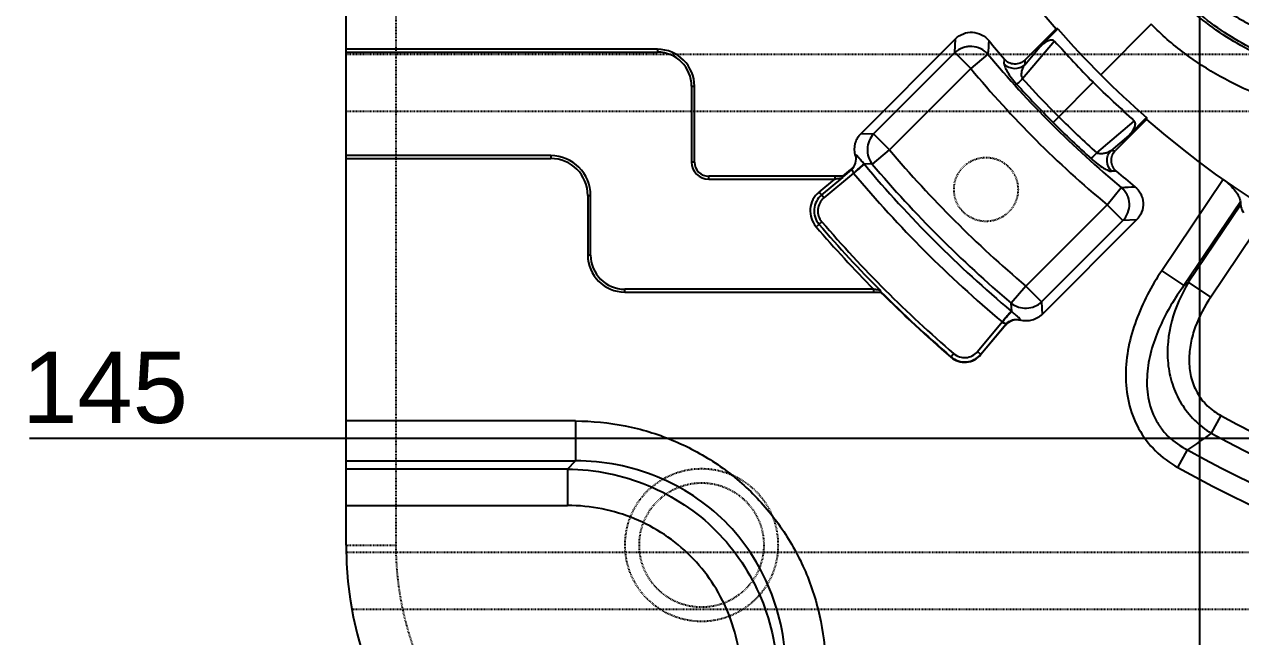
# Model space of a CAD drawing. Header units: millimetres. Extents: x 2164 to 3649, y 875 to 1925.
# Drawn here: x 2661.5 to 2832.6, y 1226.9 to 1313 of the extents above; entities that cross this region are included whole.
import ezdxf

# ---------------------------------------------------------------- set-up
doc = ezdxf.new("R2010")
doc.units = ezdxf.units.MM
doc.linetypes.add('HIDDEN', pattern=[0.2, 0.1, -0.1])
doc.layers.add('21', color=7, linetype='Continuous')
doc.layers.add('dim', color=82, linetype='Continuous', lineweight=9)
doc.styles.get("Standard").update_dxf_attribs({"font": 'arial.ttf'})
doc.dimstyles.new('ISO-25', dxfattribs={"dimscale": 4, "dimtxt": 2.5, "dimasz": 2.5, "dimexe": 1.25, "dimexo": 0.625, "dimtad": 1, "dimtxsty": 'Standard', "dimcen": 2.5, "dimadec": 0, "dimazin": 0, "dimtfac": 1, "dimtmove": 0, "dimatfit": 3, "dimfxl": 0, "dimarcsym": 0})

# ---------------------------------------------------------------- blocks, each defined once
blk = doc.blocks.new('*D11')
at = {"layer": 'Defpoints', "color": 0, "transparency": 16777216}
for p in [(2826.76, 1461.78), (2906.76, 1399.78), (2826.76, 1163.86)]:
    blk.add_point(p, dxfattribs=at)
at = {"layer": 'dim', "color": 0, "lineweight": -2, "transparency": 16777216}
blk.add_line((2826.76, 1459.78), (2826.76, 1147.56), dxfattribs=at)
at = {"layer": 'dim', "color": 0, "transparency": 16777216, "insert": (2819.66, 1154.71), "char_height": 10, "attachment_point": 5, "rotation": 90}
blk.add_mtext('80', dxfattribs=at)
blk = doc.blocks.new('*D12')
at = {"layer": 'Defpoints', "color": 0, "transparency": 16777216}
for p in [(2906.76, 1399.78), (2685.49, 1254.78), (2866.76, 1254.78)]:
    blk.add_point(p, dxfattribs=at)
at = {"layer": 'dim', "color": 0, "lineweight": -2, "transparency": 16777216}
blk.add_line((2864.76, 1254.78), (2662.27, 1254.78), dxfattribs=at)
at = {"layer": 'dim', "color": 0, "transparency": 16777216, "insert": (2672.88, 1261.88), "char_height": 10, "attachment_point": 5}
blk.add_mtext('145', dxfattribs=at)

msp = doc.modelspace()

# ---------------------------------------------------------------- linework, layer by layer
at = {"layer": '21', "color": 7, "linetype": 'Continuous'}
for p, q in [((2706.76, 1239.779), (2706.76, 1559.779)), ((2802.229, 1307.975), (2806.615, 1312.361)), ((2806.864, 1312.36), (2804.342, 1309.839)), ((2819.978, 1312.997), (2812.895, 1305.914)), ((2779.196, 1297.67), (2792.479, 1310.953)), ((2792.385, 1309.024), (2792.479, 1310.953)), ((2806.38, 1310.63), (2801.9, 1305.354)), ((2750.56, 1309.484), (2706.76, 1309.484)), ((2706.76, 1309.087), (2750.56, 1309.087)), ((2750.56, 1309.484), (2750.56, 1309.087)), ((2792.385, 1309.024), (2780.953, 1297.593)), ((2792.385, 1309.024), (2794.613, 1306.796)), ((2797.039, 1308.807), (2794.613, 1306.796)), ((2802.204, 1307.319), (2804.342, 1309.839)), ((2799.317, 1307.428), (2799.338, 1308.089)), ((2802.229, 1307.975), (2802.204, 1307.319)), ((2794.613, 1306.796), (2783.182, 1295.364)), ((2755.364, 1304.284), (2755.364, 1293.634)), ((2755.364, 1304.284), (2755.76, 1304.284)), ((2755.76, 1293.634), (2755.76, 1304.284)), ((2806.983, 1300.002), (2811.828, 1304.846)), ((2806.189, 1299.207), (2806.983, 1300.002)), ((2812.336, 1294.918), (2817.614, 1299.399)), ((2819.343, 1299.633), (2814.957, 1295.247)), ((2816.824, 1297.363), (2819.342, 1299.882)), ((2779.196, 1297.67), (2780.953, 1297.593)), ((2783.182, 1295.364), (2780.953, 1297.593)), ((2816.824, 1297.363), (2814.301, 1295.222)), ((2780.775, 1293.33), (2783.182, 1295.364)), ((2814.301, 1295.222), (2814.957, 1295.247)), ((2735.56, 1294.531), (2706.76, 1294.531)), ((2706.76, 1294.134), (2735.56, 1294.134)), ((2735.56, 1294.531), (2735.56, 1294.134)), ((2755.76, 1293.634), (2755.364, 1293.634)), ((2778.434, 1294.596), (2778.383, 1294.601)), ((2780.775, 1293.33), (2779.592, 1293.393)), ((2757.76, 1291.237), (2757.76, 1291.634)), ((2776.624, 1291.634), (2757.76, 1291.634)), ((2773.617, 1288.99), (2776.611, 1291.478)), ((2778.135, 1292.066), (2773.958, 1288.58)), ((2775.486, 1291.634), (2775.486, 1291.237)), ((2777.815, 1292.554), (2776.636, 1291.574)), ((2777.741, 1292.562), (2777.815, 1292.554)), ((2757.76, 1291.237), (2775.486, 1291.237)), ((2773.276, 1289.4), (2775.486, 1291.237)), ((2813.778, 1287.631), (2815.789, 1290.057)), ((2830.117, 1291.166), (2821.477, 1278.357)), ((2740.76, 1288.934), (2740.76, 1280.56)), ((2740.76, 1288.934), (2741.157, 1288.934)), ((2741.157, 1280.56), (2741.157, 1288.934)), ((2773.958, 1288.58), (2773.276, 1289.4)), ((2832.532, 1288.025), (2824.593, 1276.255)), ((2832.532, 1288.025), (2832.564, 1287.592)), ((2802.347, 1276.2), (2813.778, 1287.631)), ((2813.778, 1287.631), (2816.006, 1285.403)), ((2832.564, 1287.592), (2825.246, 1276.743)), ((2772.87, 1284.536), (2773.678, 1285.232)), ((2804.575, 1273.971), (2816.006, 1285.403)), ((2817.935, 1285.497), (2804.652, 1272.214)), ((2817.935, 1285.497), (2816.006, 1285.403)), ((2834.329, 1283.487), (2828.362, 1274.641)), ((2741.157, 1280.56), (2740.76, 1280.56)), ((2821.477, 1278.357), (2824.593, 1276.255)), ((2802.347, 1276.2), (2800.313, 1273.792)), ((2804.575, 1273.971), (2802.347, 1276.2)), ((2825.246, 1276.743), (2824.593, 1276.255)), ((2828.362, 1274.641), (2825.246, 1276.743)), ((2745.96, 1275.36), (2745.96, 1275.757)), ((2780.958, 1275.757), (2745.96, 1275.757)), ((2745.96, 1275.36), (2781.946, 1275.36)), ((2780.958, 1275.757), (2780.958, 1275.36)), ((2800.375, 1272.61), (2800.313, 1273.792)), ((2804.575, 1273.971), (2804.652, 1272.214)), ((2795.56, 1266.979), (2799.045, 1271.155)), ((2801.581, 1271.402), (2801.576, 1271.452)), ((2796.014, 1266.601), (2799.532, 1270.834)), ((2799.54, 1270.76), (2796.055, 1266.567)), ((2799.532, 1270.834), (2799.54, 1270.76)), ((2791.791, 1266.21), (2792.212, 1266.699)), ((2796.055, 1266.567), (2795.56, 1266.979)), ((2739.031, 1257.227), (2706.76, 1257.227)), ((2739.031, 1257.227), (2739.031, 1251.614)), ((2829.785, 1257.982), (2828.436, 1255.496)), ((2823.728, 1250.684), (2825.105, 1253.155)), ((2706.76, 1251.614), (2739.031, 1251.614)), ((2737.886, 1250.469), (2706.76, 1250.469)), ((2737.886, 1250.469), (2739.031, 1251.614)), ((2737.886, 1250.469), (2737.886, 1245.348)), ((2706.76, 1245.348), (2737.886, 1245.348))]:
    msp.add_line(p, q, dxfattribs=at)
at = {"layer": '21', "color": 8, "linetype": 'HIDDEN'}
for p, q in [((2713.76, 1559.779), (2713.76, 1239.779)), ((2706.76, 1308.779), (2952.735, 1308.779)), ((2706.76, 1300.779), (2997.76, 1300.779)), ((2706.76, 1239.779), (2713.76, 1239.779)), ((2706.77, 1238.779), (3007.683, 1238.779)), ((2707.577, 1230.779), (3007.683, 1230.779))]:
    msp.add_line(p, q, dxfattribs=at)
for centre, radius in [((2796.76, 1289.779), 4.5), ((2756.76, 1239.779), 10.75), ((2756.76, 1239.779), 8.75)]:
    msp.add_circle(centre, radius, dxfattribs=at)
at = {"layer": '21', "color": 7, "linetype": 'Continuous'}
for centre, radius, start, end in [((2906.747, 1399.766), 132.914, 203.44573, 221.11779), ((2906.747, 1399.766), 132.726, 221.18862, 228.81191), ((3167.085, 1287.543), 370.656, 176.41626, 176.71124), ((2906.76, 1399.779), 141.233, 219.0975, 220.48247), ((2750.56, 1304.284), 5.2, 0, 90), ((2750.56, 1304.284), 4.803, 0, 90), ((2906.76, 1399.779), 142.53, 219.66279, 230.3378), ((2906.76, 1399.779), 145.681, 219.66279, 230.3378), ((2907.554, 1400.574), 143.354, 222.02798, 225.00038), ((2911.563, 1404.766), 148.029, 225.05053, 227.90831), ((2906.594, 1399.553), 141.953, 224.98293, 227.9856), ((2823.887, 1299.763), 4.546, 178.50231, 181.6411), ((2906.747, 1399.765), 132.914, 228.88273, 311.12661), ((2906.76, 1399.779), 161.784, 220.19541, 229.80525), ((2735.56, 1288.934), 5.597, 0, 90), ((2735.56, 1288.934), 5.2, 0, 90), ((2757.76, 1293.634), 2.397, 180, 270), ((2757.76, 1293.634), 2, 180, 270), ((2767.569, 1283.202), 15.761, 39.94718, 40.28398), ((2906.76, 1399.779), 165.8, 219.94724, 230.05195), ((2906.76, 1399.779), 164.936, 220.19541, 229.80525), ((2906.76, 1399.779), 167.77, 219.94354, 230.05581), ((2906.76, 1399.779), 141.233, 229.51809, 230.90309), ((2794.519, 1660.112), 370.666, 273.28967, 273.58465), ((2813.778, 1287.631), 3.151, 315.00062, 50.3378), ((2775.463, 1286.769), 3.422, 129.72779, 220.72007), ((2775.463, 1286.769), 2.889, 129.72779, 220.72007), ((2775.463, 1286.769), 2.355, 129.72779, 220.72007), ((2906.757, 1399.779), 176.121, 220.72007, 224.8588), ((2906.757, 1399.779), 175.588, 220.72007, 229.28058), ((2906.757, 1399.779), 176.655, 220.72007, 224.59245), ((2745.96, 1280.56), 5.2, 180, 270), ((2745.96, 1280.56), 4.803, 180, 270), ((2906.757, 1399.779), 176.179, 224.88873, 229.28058), ((2906.757, 1399.779), 176.233, 224.90976, 229.28058), ((2790.182, 1260.59), 15.76, 49.69978, 50.05202), ((2793.748, 1268.484), 3, 229.28058, 320.27287), ((2793.748, 1268.484), 2.946, 229.28058, 320.27287), ((2793.748, 1268.484), 2.355, 229.28058, 320.27287), ((2906.76, 1399.779), 161.343, 241.50452, 298.48688), ((2906.76, 1399.779), 164.172, 241.50452, 298.48688), ((2906.76, 1399.779), 167.828, 240.88633, 299.10529), ((2906.76, 1399.779), 170.657, 240.88633, 299.10529), ((2756.76, 1239.779), 50, 180, 270)]:
    msp.add_arc(centre, radius, start, end, dxfattribs=at)
at = {"layer": '21', "color": 8, "linetype": 'HIDDEN'}
msp.add_arc((2756.76, 1239.779), 43, 180, 270, dxfattribs=at)
at = {"layer": '21', "color": 7, "linetype": 'Continuous'}
for points, knots in [([(2825.723, 1318.742), (2826.124, 1318.34), (2826.969, 1317.583), (2828.294, 1316.519), (2829.65, 1315.502), (2831.058, 1314.565), (2832.507, 1313.705), (2834.481, 1312.668), (2837.033, 1311.584), (2839.677, 1310.8), (2841.823, 1310.396), (2843.958, 1310.163), (2846.112, 1310.266), (2848.147, 1310.858), (2849.561, 1311.564), (2850.81, 1312.539), (2851.853, 1313.747), (2852.675, 1315.134), (2853.299, 1316.641), (2853.729, 1318.234), (2854.062, 1320.434), (2854.084, 1323.253), (2853.419, 1326.589), (2852.075, 1329.724), (2850.602, 1332.151), (2849.289, 1334.002), (2848.591, 1334.897), (2848.227, 1335.333)], [0, 0, 0, 0, 0.0321184, 0.0641756, 0.0961792, 0.1280856, 0.159872, 0.1915255, 0.2543419, 0.3164789, 0.3472845, 0.3778678, 0.4380258, 0.4677587, 0.4973295, 0.5269753, 0.55686, 0.5871599, 0.6178725, 0.6489542, 0.6803518, 0.7436728, 0.8074636, 0.8715297, 0.9357365, 0.9678663, 1, 1, 1, 1]), ([(2839.494, 1306.989), (2836.561, 1307.937), (2830.878, 1310.628), (2825.936, 1314.507), (2823.717, 1316.727)], [0, 0, 0, 0, 0.4954105, 1, 1, 1, 1]), ([(2839.551, 1307.35), (2836.658, 1308.29), (2831.057, 1310.975), (2826.175, 1314.803), (2823.978, 1316.997)], [0, 0, 0, 0, 0.4948112, 1, 1, 1, 1]), ([(2806.864, 1312.36), (2806.82, 1312.359), (2806.737, 1312.349), (2806.654, 1312.36), (2806.615, 1312.361)], [0, 0, 0, 0, 0.5230695, 1, 1, 1, 1]), ([(2840.697, 1301.248), (2838.776, 1301.76), (2834.998, 1302.992), (2829.602, 1305.569), (2824.525, 1308.869), (2821.435, 1311.535), (2819.978, 1312.997)], [0, 0, 0, 0, 0.2476715, 0.4936812, 0.7428605, 1, 1, 1, 1]), ([(2792.479, 1310.953), (2792.792, 1311.258), (2793.535, 1311.77), (2794.874, 1311.979), (2796.173, 1311.615), (2796.869, 1311.045), (2797.153, 1310.712)], [0, 0, 0, 0, 0.2501011, 0.4998938, 0.7497981, 1, 1, 1, 1]), ([(2806.38, 1310.63), (2806.314, 1310.703), (2806.124, 1310.8), (2805.823, 1310.78), (2805.539, 1310.693), (2805.183, 1310.522), (2804.775, 1310.242), (2804.481, 1309.978), (2804.342, 1309.839)], [0, 0, 0, 0, 0.1247045, 0.2497746, 0.3748367, 0.4999367, 0.7499087, 1, 1, 1, 1]), ([(2797.039, 1308.807), (2796.755, 1309.126), (2796.042, 1309.649), (2794.973, 1309.922), (2794.104, 1309.876), (2793.266, 1309.662), (2792.697, 1309.316), (2792.385, 1309.024)], [0, 0, 0, 0, 0.2484753, 0.4992045, 0.6253575, 0.7513828, 1, 1, 1, 1]), ([(2799.317, 1307.428), (2799.32, 1307.359), (2799.351, 1307.202), (2799.485, 1306.821), (2799.797, 1306.237), (2800.343, 1305.444), (2800.804, 1304.892), (2801.069, 1304.6)], [0, 0, 0, 0, 0.0612046, 0.1418629, 0.3599164, 0.6484428, 1, 1, 1, 1]), ([(2799.317, 1307.428), (2799.667, 1307.047), (2800.732, 1306.603), (2801.826, 1306.965), (2802.204, 1307.319)], [0, 0, 0, 0, 0.4999981, 1, 1, 1, 1]), ([(2802.229, 1307.975), (2802.036, 1307.788), (2801.575, 1307.479), (2800.757, 1307.35), (2799.951, 1307.543), (2799.516, 1307.888), (2799.338, 1308.089)], [0, 0, 0, 0, 0.2501529, 0.500005, 0.7498578, 1, 1, 1, 1]), ([(2801.9, 1305.354), (2801.854, 1305.446), (2801.787, 1305.631), (2801.749, 1305.991), (2801.803, 1306.418), (2801.963, 1306.889), (2802.115, 1307.184), (2802.204, 1307.319)], [0, 0, 0, 0, 0.1497599, 0.2813361, 0.5213895, 0.7664803, 1, 1, 1, 1]), ([(2801.069, 1304.6), (2801.103, 1304.632), (2801.21, 1304.707), (2801.398, 1304.856), (2801.645, 1305.073), (2801.814, 1305.252), (2801.9, 1305.354)], [0, 0, 0, 0, 0.1261166, 0.3458329, 0.642032, 1, 1, 1, 1]), ([(2806.983, 1300.002), (2806.549, 1300.436), (2804.821, 1302.188), (2803.14, 1303.985), (2801.9, 1305.354)], [0, 0, 0, 0, 0.2494757, 1, 1, 1, 1]), ([(2816.824, 1297.363), (2816.963, 1297.503), (2817.226, 1297.796), (2817.506, 1298.204), (2817.677, 1298.56), (2817.763, 1298.843), (2817.784, 1299.143), (2817.687, 1299.334), (2817.614, 1299.399)], [0, 0, 0, 0, 0.2500894, 0.5000657, 0.6251692, 0.750226, 0.875315, 1, 1, 1, 1]), ([(2778.383, 1294.601), (2778.235, 1295.129), (2778.223, 1296.286), (2778.808, 1297.282), (2779.196, 1297.67)], [0, 0, 0, 0, 0.4999259, 1, 1, 1, 1]), ([(2811.583, 1294.085), (2811.615, 1294.12), (2811.69, 1294.227), (2811.84, 1294.416), (2812.056, 1294.663), (2812.235, 1294.832), (2812.336, 1294.918)], [0, 0, 0, 0, 0.1259457, 0.3468119, 0.6439603, 1, 1, 1, 1]), ([(2814.301, 1295.222), (2814.166, 1295.133), (2813.871, 1294.981), (2813.4, 1294.82), (2812.973, 1294.767), (2812.613, 1294.805), (2812.428, 1294.871), (2812.336, 1294.918)], [0, 0, 0, 0, 0.2334304, 0.4785401, 0.7191346, 0.8504101, 1, 1, 1, 1]), ([(2814.41, 1292.335), (2814.028, 1292.685), (2813.585, 1293.749), (2813.947, 1294.844), (2814.301, 1295.222)], [0, 0, 0, 0, 0.4999981, 1, 1, 1, 1]), ([(2815.071, 1292.356), (2814.87, 1292.534), (2814.525, 1292.969), (2814.332, 1293.775), (2814.461, 1294.593), (2814.771, 1295.054), (2814.957, 1295.247)], [0, 0, 0, 0, 0.2501415, 0.4999942, 0.7498464, 1, 1, 1, 1]), ([(2778.383, 1294.601), (2778.484, 1294.243), (2778.475, 1293.451), (2778.027, 1292.8), (2777.741, 1292.562)], [0, 0, 0, 0, 0.4998977, 1, 1, 1, 1]), ([(2777.815, 1292.554), (2778.091, 1292.797), (2778.51, 1293.457), (2778.527, 1294.238), (2778.434, 1294.596)], [0, 0, 0, 0, 0.4986249, 1, 1, 1, 1]), ([(2778.135, 1292.066), (2778.303, 1292.214), (2778.621, 1292.495), (2779.05, 1292.878), (2779.348, 1293.148), (2779.516, 1293.31), (2779.574, 1293.369), (2779.593, 1293.394)], [0, 0, 0, 0, 0.3418552, 0.6444656, 0.8747854, 0.9526373, 1, 1, 1, 1]), ([(2778.135, 1292.066), (2778.313, 1292.208), (2778.823, 1292.621), (2779.323, 1293.047), (2779.652, 1293.322)], [0, 0, 0, 0, 0.3472567, 1, 1, 1, 1]), ([(2779.593, 1293.394), (2779.448, 1293.557), (2779.203, 1293.847), (2778.89, 1294.227), (2778.665, 1294.481), (2778.504, 1294.588), (2778.434, 1294.596)], [0, 0, 0, 0, 0.3892716, 0.6771475, 0.8737415, 1, 1, 1, 1]), ([(2811.583, 1294.085), (2811.87, 1293.826), (2812.425, 1293.37), (2813.221, 1292.819), (2813.862, 1292.465), (2814.255, 1292.341), (2814.41, 1292.335)], [0, 0, 0, 0, 0.3459701, 0.640389, 0.8619691, 1, 1, 1, 1]), ([(2775.486, 1291.237), (2775.582, 1291.265), (2775.777, 1291.31), (2776.157, 1291.348), (2776.443, 1291.399), (2776.611, 1291.478)], [0, 0, 0, 0, 0.261053, 0.5162329, 1, 1, 1, 1]), ([(2776.611, 1291.478), (2776.612, 1291.488), (2776.616, 1291.521), (2776.625, 1291.553), (2776.632, 1291.576)], [0, 0, 0, 0, 0.2821697, 1, 1, 1, 1]), ([(2776.632, 1291.576), (2776.641, 1291.589), (2776.668, 1291.621), (2776.633, 1291.629), (2776.624, 1291.634)], [0, 0, 0, 0, 0.6031741, 1, 1, 1, 1]), ([(2777.815, 1292.554), (2777.831, 1292.562), (2777.866, 1292.574), (2777.913, 1292.544), (2777.942, 1292.494), (2777.98, 1292.398), (2778.028, 1292.246), (2778.091, 1292.125), (2778.135, 1292.066)], [0, 0, 0, 0, 0.0860003, 0.1565116, 0.2455462, 0.3595487, 0.6473908, 1, 1, 1, 1]), ([(2817.694, 1290.171), (2818.029, 1289.893), (2818.601, 1289.194), (2818.931, 1287.891), (2818.741, 1286.56), (2818.242, 1285.807), (2817.935, 1285.497)], [0, 0, 0, 0, 0.2500322, 0.5000257, 0.7500019, 1, 1, 1, 1]), ([(2830.117, 1291.166), (2830.457, 1290.926), (2831.076, 1290.424), (2831.832, 1289.607), (2832.34, 1288.815), (2832.515, 1288.269), (2832.532, 1288.025)], [0, 0, 0, 0, 0.3075566, 0.5867253, 0.8191112, 1, 1, 1, 1]), ([(2832.564, 1287.592), (2832.57, 1287.508), (2832.632, 1287.122), (2832.808, 1286.761), (2832.97, 1286.501)], [0, 0, 0, 0, 0.2152429, 1, 1, 1, 1]), ([(2821.477, 1278.357), (2820.017, 1276.191), (2818.15, 1272.686), (2816.705, 1267.644), (2816.276, 1263.72), (2816.674, 1259.784), (2818.059, 1256.064), (2820.453, 1252.891), (2822.587, 1251.32), (2823.728, 1250.684)], [0, 0, 0, 0, 0.2498509, 0.3749791, 0.5000895, 0.6251483, 0.7501197, 0.8750138, 1, 1, 1, 1]), ([(2824.593, 1276.255), (2823.295, 1274.48), (2821.57, 1271.629), (2820.212, 1268.011), (2819.683, 1265.867), (2819.351, 1263.682), (2819.358, 1260.897), (2820.135, 1258.196), (2821.269, 1256.285), (2822.718, 1254.602), (2824.115, 1253.644), (2825.105, 1253.155)], [0, 0, 0, 0, 0.2492348, 0.3741102, 0.4366433, 0.4992144, 0.624286, 0.7493842, 0.8121398, 0.8748953, 1, 1, 1, 1]), ([(2825.246, 1276.743), (2824.219, 1275.048), (2822.582, 1271.375), (2822.056, 1266.32), (2822.856, 1262.389), (2824.112, 1259.635), (2825.99, 1257.261), (2827.584, 1256.02), (2828.436, 1255.496)], [0, 0, 0, 0, 0.2488555, 0.4980103, 0.6234074, 0.7489194, 0.8744754, 1, 1, 1, 1]), ([(2781.914, 1275.55), (2781.777, 1275.626), (2781.533, 1275.67), (2781.208, 1275.692), (2781.041, 1275.732), (2780.958, 1275.757)], [0, 0, 0, 0, 0.4785834, 0.734114, 1, 1, 1, 1]), ([(2781.939, 1275.444), (2781.937, 1275.452), (2781.926, 1275.486), (2781.915, 1275.522), (2781.914, 1275.55)], [0, 0, 0, 0, 0.2139958, 1, 1, 1, 1]), ([(2781.946, 1275.36), (2781.95, 1275.37), (2781.959, 1275.399), (2781.947, 1275.428), (2781.938, 1275.444)], [0, 0, 0, 0, 0.3672882, 1, 1, 1, 1]), ([(2828.362, 1274.641), (2827.481, 1273.335), (2826.356, 1271.22), (2825.488, 1268.177), (2825.234, 1265.81), (2825.483, 1263.435), (2826.332, 1261.195), (2827.794, 1259.293), (2829.092, 1258.358), (2829.785, 1257.982)], [0, 0, 0, 0, 0.2498034, 0.3749004, 0.5000015, 0.6250716, 0.7500434, 0.8749733, 1, 1, 1, 1]), ([(2800.301, 1272.672), (2800.25, 1272.612), (2799.829, 1272.108), (2799.405, 1271.606), (2799.045, 1271.155)], [0, 0, 0, 0, 0.1206008, 1, 1, 1, 1]), ([(2799.045, 1271.155), (2799.194, 1271.323), (2799.475, 1271.641), (2799.859, 1272.069), (2800.129, 1272.367), (2800.292, 1272.534), (2800.351, 1272.592), (2800.376, 1272.611)], [0, 0, 0, 0, 0.3418261, 0.6444205, 0.8747419, 0.9526061, 1, 1, 1, 1]), ([(2801.576, 1271.453), (2801.568, 1271.523), (2801.462, 1271.684), (2801.208, 1271.907), (2800.829, 1272.22), (2800.539, 1272.466), (2800.376, 1272.611)], [0, 0, 0, 0, 0.1257598, 0.32263, 0.6103102, 1, 1, 1, 1]), ([(2799.045, 1271.155), (2799.104, 1271.11), (2799.225, 1271.046), (2799.375, 1270.998), (2799.471, 1270.96), (2799.521, 1270.932), (2799.552, 1270.884), (2799.539, 1270.85), (2799.532, 1270.834)], [0, 0, 0, 0, 0.3525632, 0.640612, 0.7546004, 0.8440623, 0.9146038, 1, 1, 1, 1]), ([(2799.532, 1270.834), (2799.776, 1271.11), (2800.436, 1271.53), (2801.218, 1271.546), (2801.576, 1271.453)], [0, 0, 0, 0, 0.4986266, 1, 1, 1, 1]), ([(2799.54, 1270.76), (2799.778, 1271.046), (2800.43, 1271.494), (2801.223, 1271.503), (2801.581, 1271.402)], [0, 0, 0, 0, 0.5001111, 1, 1, 1, 1]), ([(2804.652, 1272.214), (2804.264, 1271.826), (2803.267, 1271.24), (2802.109, 1271.253), (2801.581, 1271.402)], [0, 0, 0, 0, 0.5000963, 1, 1, 1, 1]), ([(2739.031, 1257.227), (2741.376, 1257.219), (2746.028, 1256.77), (2752.702, 1254.763), (2758.795, 1251.511), (2764.133, 1247.149), (2768.494, 1241.811), (2771.745, 1235.719), (2773.752, 1229.047), (2774.2, 1224.395), (2774.209, 1222.05)], [0, 0, 0, 0, 0.1273433, 0.2520186, 0.3761044, 0.5000409, 0.6239624, 0.7480205, 0.8726709, 1, 1, 1, 1]), ([(2737.886, 1250.469), (2739.833, 1250.46), (2743.723, 1250.049), (2749.301, 1248.328), (2754.429, 1245.598), (2758.921, 1241.939), (2762.579, 1237.447), (2765.309, 1232.32), (2767.03, 1226.741), (2767.441, 1222.852), (2767.45, 1220.905)], [0, 0, 0, 0, 0.1260986, 0.251348, 0.37594, 0.5000098, 0.6240763, 0.7486612, 0.873904, 1, 1, 1, 1]), ([(2768.595, 1222.05), (2768.607, 1224.023), (2768.236, 1227.953), (2766.553, 1233.582), (2763.845, 1238.728), (2760.197, 1243.218), (2755.708, 1246.865), (2750.562, 1249.573), (2744.933, 1251.255), (2741.004, 1251.626), (2739.031, 1251.614)], [0, 0, 0, 0, 0.1272697, 0.2526557, 0.376742, 0.5000208, 0.6232927, 0.747364, 0.8727361, 1, 1, 1, 1]), ([(2762.329, 1220.905), (2762.32, 1222.541), (2762.007, 1225.78), (2760.61, 1230.42), (2758.351, 1234.646), (2755.324, 1238.345), (2751.625, 1241.371), (2747.399, 1243.63), (2742.76, 1245.027), (2739.522, 1245.34), (2737.886, 1245.348)], [0, 0, 0, 0, 0.1278809, 0.2525106, 0.3763695, 0.500042, 0.6236989, 0.7475296, 0.8721341, 1, 1, 1, 1])]:
    msp.add_open_spline(points, degree=3, knots=knots, dxfattribs=at)
for points in [[(2806.38, 1310.63), (2808.205, 1308.711), (2809.951, 1306.715), (2811.828, 1304.846)], [(2817.614, 1299.399), (2815.692, 1301.222), (2813.705, 1302.977), (2811.828, 1304.846)], [(2780.953, 1297.593), (2780.432, 1297.042), (2779.778, 1295.507), (2780.301, 1293.923), (2780.775, 1293.33)], [(2776.624, 1291.634), (2776.996, 1291.943), (2777.371, 1292.25), (2777.741, 1292.562)], [(2815.071, 1292.356), (2814.851, 1292.349), (2814.63, 1292.342), (2814.41, 1292.335)], [(2800.313, 1273.792), (2800.906, 1273.319), (2802.49, 1272.796), (2804.024, 1273.45), (2804.575, 1273.971)], [(2828.436, 1255.496), (2827.326, 1254.716), (2826.215, 1253.935), (2825.105, 1253.155)]]:
    msp.add_open_spline(points, degree=3, dxfattribs=at)

# ---------------------------------------------------------------- dimensions: what is measured, and where the dimension line sits
at = {"layer": 'dim'}
for feature_location, offset, dtype, picture, middle in [((2826.76, 1461.779), (0, -297.921), 1, '*D11', (2819.656, 1154.708)), ((2866.76, 1254.779), (-181.267, 0), 0, '*D12', (2672.881, 1261.884))]:
    dim = msp.add_ordinate_dim(feature_location=feature_location, offset=offset, dtype=dtype, origin=(2906.76, 1399.779), dimstyle='ISO-25', override={"dimasz": 2, "dimexe": 0.49975, "dimexo": 0.49975, "dimgap": 0.49975}, dxfattribs=at)
    dim.commit()
    dim.dimension.update_dxf_attribs({"geometry": picture, "text_midpoint": middle})

doc.saveas('drawing.dxf')
